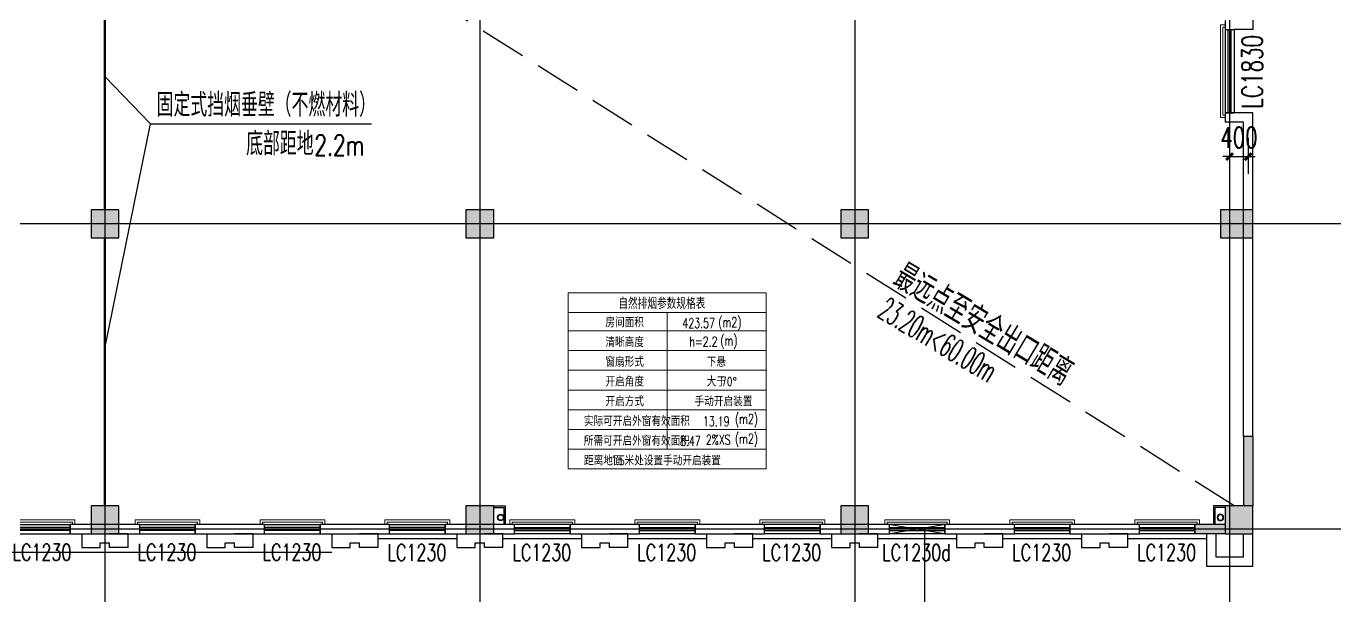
# Model space of a CAD drawing. Extents: x 1738711 to 2346805, y 1189731 to 2516152.
# Drawn here: x 1963885 to 1992285, y 1985918 to 1998231 of the extents above; entities that cross this region are included whole.
import ezdxf

# ---------------------------------------------------------------- set-up
doc = ezdxf.new("R2010")
doc.units = 0
doc.header["$LTSCALE"] = 1000
doc.header["$MEASUREMENT"] = 0
doc.linetypes.add('DASH', pattern=[0.35, 0.25, -0.1])
doc.linetypes.add('复件 140224通州运河二期售楼部条件图_t3$0$X-ME SHAFT SH$0$X-B2$0$WATER_LINE', pattern=[0])
for name, color, linetype, lineweight in [('_0', 7, 'Continuous', 25), ('H_Z', 4, 'Continuous', 13), ('栏杆', 6, 'Continuous', 15)]:
    doc.layers.add(name, color=color, linetype=linetype, lineweight=lineweight)
for name, color, linetype in [('A-Detl-Thin', 1, 'Continuous'), ('COLUMN', 9, 'Continuous'), ('DIM_LEAD', 3, 'Continuous'), ('DOTE', 1, 'Continuous'), ('PUB_DIM', 3, 'Continuous'), ('PUB_HATCH', 8, 'Continuous'), ('PUB_TEXT', 7, 'Continuous'), ('WALL', 40, 'Continuous'), ('WINDOW', 144, 'Continuous'), ('WINDOW_TEXT', 7, 'Continuous'), ('YS', 6, 'Continuous'), ('文字', 6, 'Continuous'), ('疏散距离', 211, 'DASH'), ('线脚', 44, 'Continuous'), ('面层', 6, 'Continuous')]:
    doc.layers.add(name, color=color, linetype=linetype)
doc.styles.add('_TCH_DIM', font='SIMPLEX', dxfattribs={"bigfont": 'GBCBIG'})
doc.styles.add('_TCH_DIM_T3', font='SIMPLEX', dxfattribs={"width": 0.705882, "bigfont": 'GBCBIG'})
doc.styles.add('_TCH_WINDOW', font='SIMPLEX', dxfattribs={"height": 3.5, "bigfont": 'GBCBIG'})
doc.styles.add('HZ', font='rs', dxfattribs={"bigfont": 'hztxt'})
doc.styles.get("Standard").update_dxf_attribs({"font": 'gbenor.shx', "bigfont": 'gbcbig.shx'})
doc.styles.add('黑体', font='simhei_0.ttf', dxfattribs={"width": 0.9})
doc.dimstyles.new('_TCH_ARCH&&150', dxfattribs={"dimtxt": 446.25, "dimasz": 150, "dimexe": 375, "dimexo": 450, "dimgap": 189.375, "dimtad": 1, "dimdec": 0, "dimzin": 0, "dimdsep": 46, "dimtxsty": '_TCH_DIM_T3', "dimblk": 'ARCHTICK', "dimcen": 0.09, "dimclrt": 7, "dimazin": 2, "dimtfac": 1, "dimtdec": 0, "dimtix": 1, "dimtmove": 2, "dimatfit": 3, "dimfxl": 1, "dimtolj": 1, "dimtzin": 0, "dimarcsym": 0})

# ---------------------------------------------------------------- blocks, each defined once
blk = doc.blocks.new('dgh321')
at = {"layer": 'WALL', "linetype": '复件 140224通州运河二期售楼部条件图_t3$0$X-ME SHAFT SH$0$X-B2$0$WATER_LINE'}
for p, q in [((3247025, -2494105), (3247425, -2494105)), ((3247025, -2494105), (3247025, -2494405)), ((3247425, -2494105), (3247625, -2494105)), ((3247425, -2494405), (3247425, -2494305)), ((3247425, -2494305), (3247625, -2494305)), ((3248025, -2494105), (3247625, -2494105)), ((3247625, -2494405), (3247625, -2494305)), ((3248025, -2494405), (3248025, -2494105)), ((3247025, -2494405), (3247425, -2494405)), ((3248025, -2494405), (3247625, -2494405))]:
    blk.add_line(p, q, dxfattribs=at)
blk = doc.blocks.new('A$C68B42598')
at = {"layer": 'YS'}
for radius in [70, 60]:
    blk.add_circle((70, 70), radius, dxfattribs=at)
blk = doc.blocks.new('hreahaerheh')
at = {"layer": 'YS'}
blk.add_blockref('A$C68B42598', (1974065, 1888439), dxfattribs=at)
at = {"layer": 'YS', "xscale": -1}
blk.add_blockref('A$C68B42598', (1989755, 1888439), dxfattribs=at)
blk = doc.blocks.new('haerraeherah')
at = {"layer": '栏杆'}
for points in [[(1950035, 1987459), (1950035, 1987559), (1951435, 1987559), (1951435, 1987459)], [(1950085, 1987459), (1950085, 1987509), (1951385, 1987509), (1951385, 1987459)]]:
    blk.add_lwpolyline(points, dxfattribs=at)
blk = doc.blocks.new('hear5herahera')
at = {"layer": '栏杆'}
for points in [[(1989785, 1996259), (1989685, 1996259), (1989685, 1998259), (1989785, 1998259)], [(1989785, 1996309), (1989735, 1996309), (1989735, 1998209), (1989785, 1998209)]]:
    blk.add_lwpolyline(points, dxfattribs=at)
at = {"layer": '_0'}
for p in [(13500, 0), (16200, 0), (18900, 0), (21600, 0), (24300, 0), (27000, 0), (29700, 0), (32400, 0), (35100, 0), (37800, 0)]:
    blk.add_blockref('haerraeherah', p, dxfattribs=at)
blk = doc.blocks.new('hertaraeherah')
at = {"layer": '疏散距离', "ltscale": 4}
blk.add_lwpolyline([(1989985, 1987859), (1970385, 2000259)], dxfattribs=at)
at = {"layer": 'DIM_LEAD', "color": 7, "style": '_TCH_DIM'}
blk.add_text('最远点至安全出口距离', height=600, rotation=329.0621, dxfattribs=at).set_placement((1982559, 1992640))
at = {"layer": '文字', "style": '_TCH_DIM_T3', "width": 0.49827}
blk.add_text('23.20m<60.00m', height=500, rotation=329.0621, dxfattribs=at).set_placement((1982248, 1991964))
blk = doc.blocks.new('hjtraherahreh')
at = {"layer": '面层', "color": 144}
for points in [[(1973985, 1987859), (1974235, 1987859), (1974235, 1987459)], [(1973985, 1987829), (1974205, 1987829), (1974205, 1987459)], [(1989785, 1987859), (1989535, 1987859), (1989535, 1987459)], [(1989785, 1987829), (1989565, 1987829), (1989565, 1987459)]]:
    blk.add_lwpolyline(points, dxfattribs=at)
blk = doc.blocks.new('jtrsjhtrh')
at = {"layer": 'A-Detl-Thin', "const_width": 20}
blk.add_lwpolyline([(397699, 368025), (397899, 368025), (397899, 366825), (397699, 366825)], close=True, dxfattribs=at)
for points in [[(397899, 366825), (397699, 368025)], [(397699, 366825), (397899, 368025)]]:
    blk.add_lwpolyline(points, dxfattribs=at)
blk = doc.blocks.new('herahreaherh')
at = {"layer": 'DIM_LEAD'}
blk.add_line((1983292, 1987351), (1983292, 1977666), dxfattribs=at)
at = {"rotation": 90}
blk.add_blockref('jtrsjhtrh', (2350560, 1589560), dxfattribs=at)
blk = doc.blocks.new('_ArchTick')
at = {"color": 0, "linetype": 'ByBlock', "const_width": 0.4}
blk.add_lwpolyline([(-0.5, -0.5), (0.5, 0.5)], dxfattribs=at)
blk = doc.blocks.new('*D2711')
at = {"layer": 'Defpoints', "color": 0, "transparency": 16777216}
for p in [(1989885, 1996259), (1990285, 1996259), (1990285, 1995413)]:
    blk.add_point(p, dxfattribs=at)
at = {"layer": 'PUB_DIM', "color": 0, "lineweight": -2, "transparency": 16777216}
for p, q in [((1989885, 1995809), (1989885, 1995038)), ((1990285, 1995809), (1990285, 1995038)), ((1989885, 1995413), (1989735, 1995413)), ((1989885, 1995413), (1990285, 1995413)), ((1990285, 1995413), (1990435, 1995413))]:
    blk.add_line(p, q, dxfattribs=at)
at = {"layer": 'PUB_DIM', "color": 0, "lineweight": -2, "transparency": 16777216, "xscale": 150, "yscale": 150, "zscale": 150}
blk.add_blockref('_ArchTick', (1989885, 1995413), dxfattribs=at)
at = {"layer": 'PUB_DIM', "color": 0, "lineweight": -2, "transparency": 16777216, "xscale": 150, "yscale": 150, "zscale": 150, "rotation": 180}
blk.add_blockref('_ArchTick', (1990285, 1995413), dxfattribs=at)
at = {"layer": 'PUB_DIM', "color": 7, "transparency": 16777216, "insert": (1990085, 1995825), "char_height": 446.2, "attachment_point": 5, "style": '_TCH_DIM_T3'}
blk.add_mtext('\\A1;400', dxfattribs=at)
blk = doc.blocks.new('$TCHSYS$WIN2D')
for p, q in [((-0.5, 0.5), (0.5, 0.5)), ((-0.5, 0.5), (-0.5, -0.5)), ((0.5, 0.5), (0.5, -0.5)), ((0.5, 0.167), (-0.5, 0.167)), ((0.5, -0.167), (-0.5, -0.167)), ((-0.5, -0.5), (0.5, -0.5))]:
    blk.add_line(p, q)
blk = doc.blocks.new('_FZH')
blk.add_lwpolyline([(-0.5, -0.5), (0.5, -0.5), (0.5, 0.5), (-0.5, 0.5)], close=True)
at = {"layer": 'PUB_HATCH'}
blk.add_solid([(-0.5, -0.5), (0.5, -0.5), (-0.5, 0.5), (0.5, 0.5)], dxfattribs=at)

msp = doc.modelspace()

# ---------------------------------------------------------------- hatches: boundary and pattern name
at = {"layer": 'PUB_HATCH', "linetype": '复件 140224通州运河二期售楼部条件图_t3$0$X-ME SHAFT SH$0$X-B2$0$WATER_LINE'}
for points in [[(1990184.6, 1987859.1), (1990384.6, 1987859.1), (1990384.6, 1989359.1), (1990184.6, 1989359.1)], [(1989784.6, 1987259.1), (1989784.6, 1987459.1), (1989134.6, 1987459.1), (1989134.6, 1987259.1)]]:
    msp.add_hatch(color=256, dxfattribs=at).paths.add_polyline_path(points)

# ---------------------------------------------------------------- linework, layer by layer
at = {"layer": 'DIM_LEAD'}
for p, q in [((1965584.6, 1997146.9), (1966568.8, 1996120.7)), ((1965584.6, 1991266.7), (1966568.8, 1996120.7)), ((1966568.8, 1996120.7), (1971346.5, 1996120.7))]:
    msp.add_line(p, q, dxfattribs=at)
at = {"layer": 'DOTE'}
for p, q in [((1965584.6, 2009559.1), (1965584.6, 1984959.1)), ((1973684.6, 2009559.1), (1973684.6, 1984959.1)), ((1981784.6, 2009559.1), (1981784.6, 1984959.1)), ((1989884.6, 2009559.1), (1989884.6, 1984959.1)), ((1992284.6, 1993959.1), (1930784.6, 1993959.1)), ((1992284.6, 1987359.1), (1930784.6, 1987359.1))]:
    msp.add_line(p, q, dxfattribs=at)
at = {"layer": 'H_Z'}
for p, q in [((1975595.1, 1992469.7), (1975595.1, 1988659.7)), ((1979874.1, 1992469.7), (1975595.1, 1992469.7)), ((1979874.1, 1988659.7), (1979874.1, 1992469.7)), ((1979874.1, 1992043.1), (1975595.1, 1992043.1)), ((1977734.6, 1992043.1), (1977734.6, 1989086.4)), ((1979874.1, 1991646.4), (1975595.1, 1991646.4)), ((1979874.1, 1991219.7), (1975595.1, 1991219.7)), ((1979874.1, 1990793), (1975595.1, 1990793)), ((1979874.1, 1990366.4), (1975595.1, 1990366.4)), ((1979874.1, 1989939.7), (1975595.1, 1989939.7)), ((1979874.1, 1989513), (1975595.1, 1989513)), ((1979874.1, 1989086.4), (1975595.1, 1989086.4)), ((1979874.1, 1988659.7), (1975595.1, 1988659.7))]:
    msp.add_line(p, q, dxfattribs=at)
at = {"layer": 'WALL', "linetype": '复件 140224通州运河二期售楼部条件图_t3$0$X-ME SHAFT SH$0$X-B2$0$WATER_LINE'}
for p, q in [((1990384.6, 2005159.1), (1990384.6, 1998159.1)), ((1989784.6, 1998359.1), (1989784.6, 1998159.1)), ((1989784.6, 1998159.1), (1989984.6, 1998159.1)), ((1990384.6, 1998159.1), (1989984.6, 1998159.1)), ((1989984.6, 1996359.1), (1989784.6, 1996359.1)), ((1989784.6, 1996359.1), (1989784.6, 1996159.1)), ((1990384.6, 1996359.1), (1989984.6, 1996359.1)), ((1990384.6, 1989359.1), (1990384.6, 1996359.1)), ((1990184.6, 1996159.1), (1989784.6, 1996159.1)), ((1990184.6, 1989359.1), (1990184.6, 1996159.1)), ((1990184.6, 1989359.1), (1990184.6, 1987859.1)), ((1990384.6, 1989359.1), (1990184.6, 1989359.1)), ((1990384.6, 1989359.1), (1990384.6, 1987859.1)), ((1966334.6, 1987459.1), (1964834.6, 1987459.1)), ((1964834.6, 1987459.1), (1964834.6, 1987259.1)), ((1966334.6, 1987259.1), (1966334.6, 1987459.1)), ((1969034.6, 1987459.1), (1967534.6, 1987459.1)), ((1967534.6, 1987459.1), (1967534.6, 1987259.1)), ((1969034.6, 1987259.1), (1969034.6, 1987459.1)), ((1971734.6, 1987459.1), (1970234.6, 1987459.1)), ((1970234.6, 1987459.1), (1970234.6, 1987259.1)), ((1971734.6, 1987259.1), (1971734.6, 1987459.1)), ((1974434.6, 1987459.1), (1972934.6, 1987459.1)), ((1972934.6, 1987459.1), (1972934.6, 1987259.1)), ((1974434.6, 1987259.1), (1974434.6, 1987459.1)), ((1977134.6, 1987459.1), (1975634.6, 1987459.1)), ((1975634.6, 1987459.1), (1975634.6, 1987259.1)), ((1977134.6, 1987259.1), (1977134.6, 1987459.1)), ((1979834.6, 1987459.1), (1978334.6, 1987459.1)), ((1978334.6, 1987459.1), (1978334.6, 1987259.1)), ((1979834.6, 1987259.1), (1979834.6, 1987459.1)), ((1982534.6, 1987459.1), (1981034.6, 1987459.1)), ((1981034.6, 1987459.1), (1981034.6, 1987259.1)), ((1982534.6, 1987259.1), (1982534.6, 1987459.1)), ((1985234.6, 1987459.1), (1983734.6, 1987459.1)), ((1983734.6, 1987459.1), (1983734.6, 1987259.1)), ((1985234.6, 1987259.1), (1985234.6, 1987459.1)), ((1987934.6, 1987459.1), (1986434.6, 1987459.1)), ((1986434.6, 1987459.1), (1986434.6, 1987259.1)), ((1987934.6, 1987259.1), (1987934.6, 1987459.1)), ((1989134.6, 1987459.1), (1989134.6, 1987259.1)), ((1989784.6, 1987459.1), (1989134.6, 1987459.1)), ((1989134.6, 1987259.1), (1989134.6, 1987459.1)), ((1964834.6, 1987259.1), (1966334.6, 1987259.1)), ((1967534.6, 1987259.1), (1969034.6, 1987259.1)), ((1970234.6, 1987259.1), (1971734.6, 1987259.1)), ((1972934.6, 1987259.1), (1974434.6, 1987259.1)), ((1975634.6, 1987259.1), (1977134.6, 1987259.1)), ((1978334.6, 1987259.1), (1979834.6, 1987259.1)), ((1981034.6, 1987259.1), (1982534.6, 1987259.1)), ((1983734.6, 1987259.1), (1985234.6, 1987259.1)), ((1986434.6, 1987259.1), (1987934.6, 1987259.1)), ((1989784.6, 1987259.1), (1989134.6, 1987259.1)), ((1989384.6, 1987259.1), (1989384.6, 1986559.1)), ((1989584.6, 1987259.1), (1989384.6, 1987259.1)), ((1989584.6, 1987259.1), (1989584.6, 1986759.1)), ((1990184.6, 1986759.1), (1990184.6, 1987259.1)), ((1990384.6, 1986559.1), (1990384.6, 1987259.1)), ((1989584.6, 1986759.1), (1990184.6, 1986759.1)), ((1989384.6, 1986559.1), (1990384.6, 1986559.1))]:
    msp.add_line(p, q, dxfattribs=at)
at = {"layer": 'WINDOW', "color": 4, "linetype": 'DASH', "ltscale": 2, "const_width": 50}
for points in [[(1965584.6, 2000259.1), (1965584.6, 1994259.1)], [(1965584.6, 1993659.1), (1965584.6, 1987859.1)]]:
    msp.add_lwpolyline(points, dxfattribs=at)
at = {"layer": '线脚', "color": 8, "linetype": '复件 140224通州运河二期售楼部条件图_t3$0$X-ME SHAFT SH$0$X-B2$0$WATER_LINE'}
for p, q in [((1971484.6, 1987159.1), (1973184.6, 1987159.1)), ((1974184.6, 1987159.1), (1975884.6, 1987159.1)), ((1976884.6, 1987159.1), (1978584.6, 1987159.1)), ((1979584.6, 1987159.1), (1981284.6, 1987159.1)), ((1982284.6, 1987159.1), (1983984.6, 1987159.1)), ((1984984.6, 1987159.1), (1986684.6, 1987159.1)), ((1987684.6, 1987159.1), (1989384.6, 1987159.1))]:
    msp.add_line(p, q, dxfattribs=at)
msp.add_lwpolyline([(1952584.6, 1986859.1), (1970484.6, 1986859.1)], dxfattribs=at)

# ---------------------------------------------------------------- block references
msp.add_blockref('herahreaherh', (0, 0))
at = {"layer": '_0'}
for name, p in [('hear5herahera', (0, 0)), ('hjtraherahreh', (0, 0)), ('hreahaerheh', (0, 99100)), ('hertaraeherah', (0, 0))]:
    msp.add_blockref(name, p, dxfattribs=at)
at = {"layer": 'COLUMN', "linetype": '复件 140224通州运河二期售楼部条件图_t3$0$X-ME SHAFT SH$0$X-B2$0$WATER_LINE', "xscale": 600}
for p, yscale, zscale in [((1965584.6, 1993959.1), 600, 600), ((1973684.6, 1993959.1), 600, 600), ((1981784.6, 1993959.1), 600, 600), ((1965584.6, 1987559.1), 600.0000002530869, 600.0000002530869), ((1973684.6, 1987559.1), 600.0000002530869, 600.0000002530869), ((1981784.6, 1987559.1), 600.0000002530869, 600.0000002530869)]:
    msp.add_blockref('_FZH', p, dxfattribs=dict(at, yscale=yscale, zscale=zscale))
at = {"layer": 'COLUMN', "linetype": '复件 140224通州运河二期售楼部条件图_t3$0$X-ME SHAFT SH$0$X-B2$0$WATER_LINE', "yscale": 600, "zscale": 600}
for p, xscale, rotation in [((1990034.6, 1993959.1), 699.9999998195563, 3.214991387494908e-08), ((1990084.6, 1987559.1), 600, 270)]:
    msp.add_blockref('_FZH', p, dxfattribs=dict(at, xscale=xscale, rotation=rotation))
at = {"layer": 'WALL', "linetype": '复件 140224通州运河二期售楼部条件图_t3$0$X-ME SHAFT SH$0$X-B2$0$WATER_LINE'}
for p in [(-1281940.6, 4481364), (-1279240.6, 4481364), (-1276540.6, 4481364), (-1273840.6, 4481364), (-1271140.6, 4481364), (-1268440.6, 4481364), (-1265740.6, 4481364), (-1263040.6, 4481364), (-1260340.6, 4481364)]:
    msp.add_blockref('dgh321', p, dxfattribs=at)
at = {"layer": 'WINDOW', "linetype": '复件 140224通州运河二期售楼部条件图_t3$0$X-ME SHAFT SH$0$X-B2$0$WATER_LINE'}
ref = msp.add_blockref('$TCHSYS$WIN2D', (1989884.6, 1997259.1), dxfattribs=dict(at, xscale=1800, yscale=-200, zscale=1800, rotation=270))
ref.add_attrib('A', 'LC1830', (1990597.1, 1996449.1), dxfattribs={"layer": 'WINDOW_TEXT', "linetype": '复件 140224通州运河二期售楼部条件图_t3$0$X-ME SHAFT SH$0$X-B2$0$WATER_LINE', "ltscale": 0.5, "height": 446.25, "rotation": 90, "style": '_TCH_WINDOW', "width": 0.705882})
ref = msp.add_blockref('$TCHSYS$WIN2D', (1964234.6, 1987359.1), dxfattribs=dict(at, xscale=-1200, yscale=200, zscale=-1200, rotation=179.9999999999918))
ref.add_attrib('A', 'LC1230', (1963586.6, 1986680.6), dxfattribs={"layer": 'WINDOW_TEXT', "linetype": '复件 140224通州运河二期售楼部条件图_t3$0$X-ME SHAFT SH$0$X-B2$0$WATER_LINE', "ltscale": 0.5, "height": 357, "rotation": 360, "style": '_TCH_WINDOW', "width": 0.705882})
ref = msp.add_blockref('$TCHSYS$WIN2D', (1966934.6, 1987359.1), dxfattribs=dict(at, xscale=-1200, yscale=200, zscale=-1200, rotation=179.9999999999918))
ref.add_attrib('A', 'LC1230', (1966286.6, 1986680.6), dxfattribs={"layer": 'WINDOW_TEXT', "linetype": '复件 140224通州运河二期售楼部条件图_t3$0$X-ME SHAFT SH$0$X-B2$0$WATER_LINE', "ltscale": 0.5, "height": 357, "rotation": 360, "style": '_TCH_WINDOW', "width": 0.705882})
ref = msp.add_blockref('$TCHSYS$WIN2D', (1969634.6, 1987359.1), dxfattribs=dict(at, xscale=-1200, yscale=200, zscale=-1200, rotation=179.9999999999918))
ref.add_attrib('A', 'LC1230', (1968986.6, 1986680.6), dxfattribs={"layer": 'WINDOW_TEXT', "linetype": '复件 140224通州运河二期售楼部条件图_t3$0$X-ME SHAFT SH$0$X-B2$0$WATER_LINE', "ltscale": 0.5, "height": 357, "rotation": 360, "style": '_TCH_WINDOW', "width": 0.705882})
ref = msp.add_blockref('$TCHSYS$WIN2D', (1972334.6, 1987359.1), dxfattribs=dict(at, xscale=-1200, yscale=200, zscale=-1200, rotation=179.9999999999918))
ref.add_attrib('A', 'LC1230', (1971686.6, 1986675.1), dxfattribs={"layer": 'WINDOW_TEXT', "linetype": '复件 140224通州运河二期售楼部条件图_t3$0$X-ME SHAFT SH$0$X-B2$0$WATER_LINE', "ltscale": 0.5, "height": 357, "rotation": 360, "style": '_TCH_WINDOW', "width": 0.705882})
ref = msp.add_blockref('$TCHSYS$WIN2D', (1975034.6, 1987359.1), dxfattribs=dict(at, xscale=1200, yscale=200, zscale=1200, rotation=179.9999999999918))
ref.add_attrib('A', 'LC1230', (1974386.6, 1986675.1), dxfattribs={"layer": 'WINDOW_TEXT', "linetype": '复件 140224通州运河二期售楼部条件图_t3$0$X-ME SHAFT SH$0$X-B2$0$WATER_LINE', "ltscale": 0.5, "height": 357, "rotation": 360, "style": '_TCH_WINDOW', "width": 0.705882})
ref = msp.add_blockref('$TCHSYS$WIN2D', (1977734.6, 1987359.1), dxfattribs=dict(at, xscale=1200, yscale=200, zscale=1200, rotation=179.9999999999918))
ref.add_attrib('A', 'LC1230', (1977086.6, 1986675.1), dxfattribs={"layer": 'WINDOW_TEXT', "linetype": '复件 140224通州运河二期售楼部条件图_t3$0$X-ME SHAFT SH$0$X-B2$0$WATER_LINE', "ltscale": 0.5, "height": 357, "rotation": 360, "style": '_TCH_WINDOW', "width": 0.705882})
ref = msp.add_blockref('$TCHSYS$WIN2D', (1980434.6, 1987359.1), dxfattribs=dict(at, xscale=1200, yscale=200, zscale=1200, rotation=179.9999999999918))
ref.add_attrib('A', 'LC1230', (1979786.6, 1986675.1), dxfattribs={"layer": 'WINDOW_TEXT', "linetype": '复件 140224通州运河二期售楼部条件图_t3$0$X-ME SHAFT SH$0$X-B2$0$WATER_LINE', "ltscale": 0.5, "height": 357, "rotation": 360, "style": '_TCH_WINDOW', "width": 0.705882})
ref = msp.add_blockref('$TCHSYS$WIN2D', (1983134.6, 1987359.1), dxfattribs=dict(at, xscale=1200, yscale=200, zscale=1200, rotation=179.9999999999918))
ref.add_attrib('A', 'LC1230d', (1982378.6, 1986675.1), dxfattribs={"layer": 'WINDOW_TEXT', "linetype": '复件 140224通州运河二期售楼部条件图_t3$0$X-ME SHAFT SH$0$X-B2$0$WATER_LINE', "ltscale": 0.5, "height": 357, "rotation": 360, "style": '_TCH_WINDOW', "width": 0.705882})
ref = msp.add_blockref('$TCHSYS$WIN2D', (1985834.6, 1987359.1), dxfattribs=dict(at, xscale=1200, yscale=200, zscale=1200, rotation=179.9999999999918))
ref.add_attrib('A', 'LC1230', (1985186.6, 1986675.1), dxfattribs={"layer": 'WINDOW_TEXT', "linetype": '复件 140224通州运河二期售楼部条件图_t3$0$X-ME SHAFT SH$0$X-B2$0$WATER_LINE', "ltscale": 0.5, "height": 357, "rotation": 360, "style": '_TCH_WINDOW', "width": 0.705882})
ref = msp.add_blockref('$TCHSYS$WIN2D', (1988534.6, 1987359.1), dxfattribs=dict(at, xscale=1200, yscale=200, zscale=1200, rotation=179.9999999999918))
ref.add_attrib('A', 'LC1230', (1987886.6, 1986675.1), dxfattribs={"layer": 'WINDOW_TEXT', "linetype": '复件 140224通州运河二期售楼部条件图_t3$0$X-ME SHAFT SH$0$X-B2$0$WATER_LINE', "ltscale": 0.5, "height": 357, "rotation": 360, "style": '_TCH_WINDOW', "width": 0.705882})

# ---------------------------------------------------------------- texts
at = {"layer": 'H_Z', "width": 0.7}
for s, style, p in [('自然排烟参数规格表', '黑体', (1976675.9, 1992141.8)), ('(m2)', 'HZ', (1978838.8, 1991725.4)), ('h=2.2', 'HZ', (1978212.9, 1991306.1)), ('(m)', 'HZ', (1978880.6, 1991330)), ('(m2)', 'HZ', (1979195.9, 1989634)), ('(m2)', 'HZ', (1979195.9, 1989207.4)), ('2%%%XS', 'HZ', (1978566.9, 1989185.6))]:
    msp.add_text(s, height=213.33, rotation=0, dxfattribs=dict(at, style=style)).set_placement(p)
at = {"layer": 'H_Z'}
for s, height, p in [('房间面积', 208.34, (1976397.1, 1991722.4)), ('清晰高度', 208.34, (1976397.1, 1991295.7)), ('窗扇形式', 208.34, (1976397.1, 1990869)), ('下悬', 208.34, (1978586.1, 1990869)), ('开启角度', 208.34, (1976397.1, 1990442.4)), ('大于', 208.34, (1978586.1, 1990442.4)), ('70', 216, (1978889.5, 1990442.4)), ('°', 208.3, (1979141.5, 1990442.4)), ('开启方式', 208.34, (1976397.1, 1990015.7)), ('手动开启装置', 208.34, (1978324.2, 1990015.7)), ('实际可开启外窗有效面积', 208.34, (1975932, 1989589)), ('所需可开启外窗有效面积', 208.34, (1975932, 1989162.4)), ('距离地面', 208.34, (1975933.9, 1988735.7)), ('1.5', 216, (1976540.5, 1988735.7)), ('米处设置手动开启装置', 208.34, (1976810.5, 1988735.7))]:
    msp.add_text(s, height=height, dxfattribs=at).set_placement(p)
at = {"layer": 'H_Z', "color": 1, "style": 'HZ', "width": 0.7}
for s, p in [('423.57', (1978060.5, 1991707)), ('13.19', (1978503.7, 1989582.8)), ('8.47', (1978008.8, 1989156.2))]:
    msp.add_text(s, height=213.33, rotation=0, dxfattribs=at).set_placement(p)
at = {"layer": 'PUB_TEXT', "color": 7, "style": '_TCH_DIM'}
for s, height, p in [('固定式挡烟垂壁（不燃材料）', 506.383, (1966700.2, 1996278.2)), ('底部距地', 506.38, (1968634.5, 1995438.2))]:
    msp.add_text(s, height=height, dxfattribs=at).set_placement(p)
at = {"layer": 'PUB_TEXT', "color": 7, "style": '_TCH_DIM', "width": 0.705882}
msp.add_text('2.2m', height=446.25, dxfattribs=at).set_placement((1970109, 1995438.2))

# ---------------------------------------------------------------- dimensions: what is measured, and where the dimension line sits
at = {"layer": 'PUB_DIM'}
dim = msp.add_aligned_dim(p1=(1989884.6, 1996259.1), p2=(1990284.6, 1996259.1), distance=-846.5, dimstyle='_TCH_ARCH&&150', dxfattribs=at)
dim.commit()
dim.dimension.update_dxf_attribs({"geometry": '*D2711', "text_midpoint": (1990084.6, 1995825.1)})

doc.saveas('drawing.dxf')
